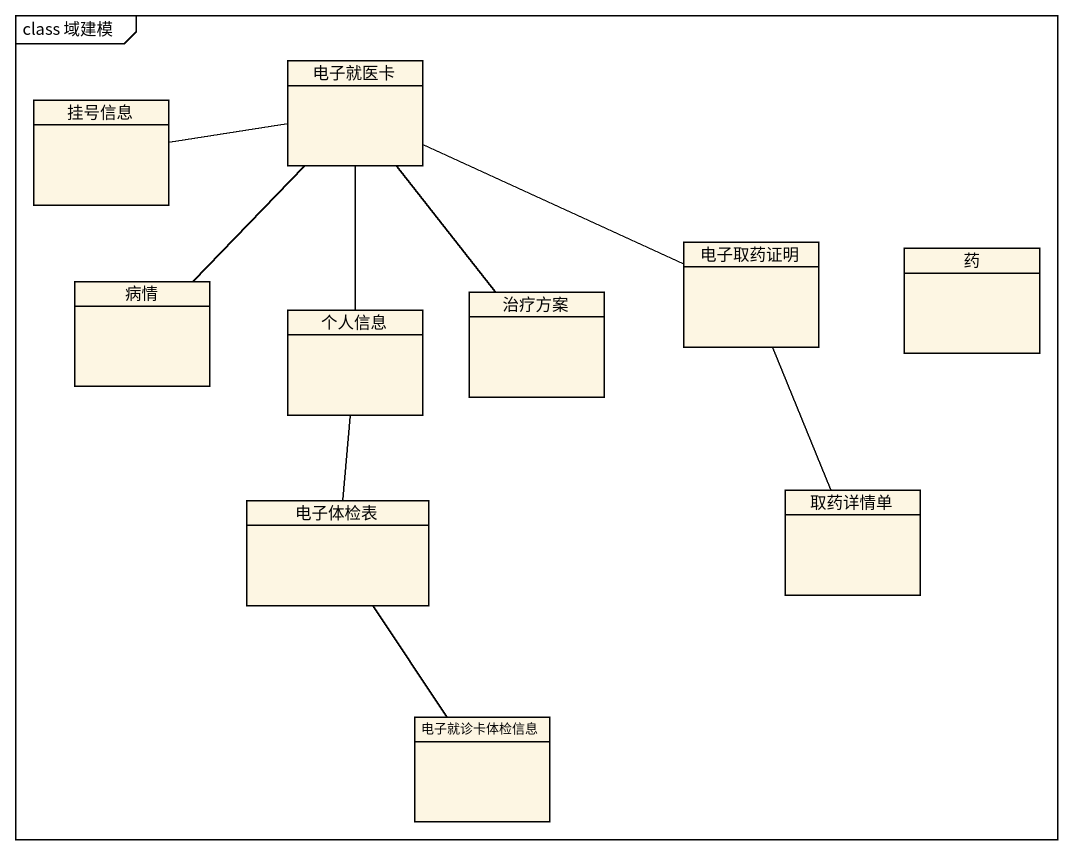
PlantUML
@startuml
mainframe class 域建模
hide circle
hide empty members
class 挂号信息
class 电子就医卡
class 电子取药证明
class 药
class 病情
class 个人信息
class 治疗方案
class 电子体检表
class 取药详情单
class 电子就诊卡体检信息
电子就医卡 -left- 挂号信息
电子就医卡 -right- 电子取药证明
电子就医卡 -- 病情
电子就医卡 -- 个人信息
电子就医卡 -- 治疗方案
电子取药证明 -- 取药详情单
个人信息 -- 电子体检表
电子体检表 -- 电子就诊卡体检信息
@enduml
